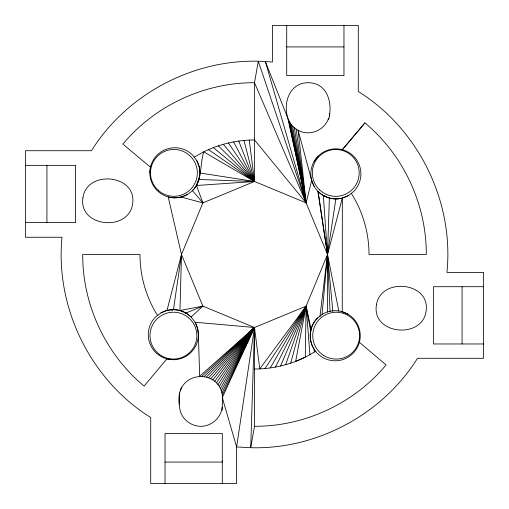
<?xml version="1.0" encoding="UTF-8"?>
<svg xmlns="http://www.w3.org/2000/svg" width="509" height="509" viewBox="0 0 509 509"><rect width="100%" height="100%" fill="white"/><g stroke="black" fill="none" stroke-linecap="round" stroke-linejoin="round"><path stroke-width="0.76" d="M342.245 311.782L342.334 198.09L348.379 195.59L353.564 191.607A25.049 25.049 0 0 0 355.047 157.79A25.049 25.049 0 0 0 321.491 153.368A25.049 25.049 0 0 0 314.161 186.415C319.741 195.984 331.626 200.896 342.334 198.09L327.51 254.5L319.926 316.579M327.376 312.119L327.51 252.909L327.446 256.091M328.521 119.787C332.911 104.701 328.235 83.533 309.345 82.744C290.092 81.834 282.73 102.226 287.833 118.203L306.125 202.875L327.51 254.5L338.822 311.069M179.34 404.814C173.575 367.148 228.057 367.148 222.287 404.814C222.662 417.59 209.893 428.438 197.339 426.008C191.206 425.002 185.62 421.217 182.419 415.885C178.048 409.039 179.562 400.608 179.505 392.961M329.495 116.039L329.533 113.666M315.707 351.153C299.133 361.988 279.498 367.924 259.755 368.904L254.5 327.51L199.655 376.215L198.389 334.795L197.568 328.305L195.1 322.254L254.5 327.51L236.609 446.934L236.609 483.55L150.715 483.55L150.715 417.526C90.627 380.096 55.004 307.703 62.009 237.258L25.45 237.258L25.45 150.715L91.474 150.715C127.797 92.517 196.894 57.084 265.348 61.544L287.833 118.203C289.583 123.35 293.324 127.759 298.128 130.317L311.654 180.377L306.125 202.875L254.5 139.975C236.959 139.988 219.455 144.079 203.727 151.841C199.802 164.611 202.474 180.371 192.453 190.659C186.059 196.735 176.744 199.153 168.199 196.938L181.49 254.5L179.957 310.496L185.982 313.029L191.149 317.043L195.1 322.254A25.056 25.049 0 0 1 187.592 355.257A25.056 25.049 0 0 1 154.055 350.656A25.056 25.049 0 0 1 155.722 316.846L160.933 312.895L166.99 310.42L173.474 309.606L179.957 310.496L202.875 306.125L254.5 327.51L250.708 447.723L236.609 446.934L222.287 397.656L254.5 327.51L306.125 306.125L327.51 254.5L335.851 198.943M329.368 198.09L327.51 254.5L322.051 314.486M149.837 172.589L150.74 166.112M173.474 309.606L181.49 254.5L202.875 202.875L196.48 185.505L254.5 181.49L306.125 202.875L298.128 130.317C309.237 136.628 324.806 130.425 328.534 118.203M201.978 376.215L254.5 327.51L254.5 426.287L250.708 447.723C316.884 449.555 382.424 414.415 417.526 358.285L483.55 358.285L483.55 272.398L446.934 272.398C454.2 201.755 418.563 129.019 358.285 91.474L358.285 25.45L272.391 25.45L272.391 62.066L265.348 61.544L306.125 202.875L296.13 129.114M222.662 460.53L222.287 462.077L165.031 462.077M166.99 310.42L181.49 254.5L202.875 306.125L191.149 317.043A25.056 25.049 0 0 0 160.933 312.895M181.325 388.641L181.726 387.114M180.466 390.797L181.274 387.75M290.69 363.159L306.125 306.125L311.247 330.195M196.678 185.028L199.146 177.635M285.664 364.705L306.125 306.125L310.795 331.823M280.567 366.016L306.125 306.125L309.93 354.716M222.166 395.334L254.5 327.51L204.294 376.463M221.79 393.037L254.5 327.51L206.559 376.965M275.42 367.097L306.125 306.125L305.273 357.159L295.64 361.384L306.125 306.125L259.755 368.904L254.5 369.025M221.167 390.797L254.5 327.51L208.766 377.71M220.308 388.641L254.5 327.51L210.872 378.683M270.228 367.937L306.125 306.125L265.004 368.541M219.214 386.586L254.5 327.51L212.87 379.886M217.909 384.664L254.5 327.51L214.715 381.292M216.408 382.889L254.5 327.51M314.155 161.366L318.138 156.174M317.533 317.991C307.97 327.389 307.926 343.976 317.438 353.424A25.056 25.056 0 0 0 351.248 354.996A25.056 25.056 0 0 0 355.766 321.446A25.056 25.056 0 0 0 322.738 314.028L317.533 317.991A25.056 25.056 0 0 0 313.468 348.226M364.921 122.904L342.334 149.691L364.921 122.904C403.446 154.908 426.529 204.421 426.287 254.5L369.025 254.5C369.019 232.988 362.847 211.502 351.299 193.344M166.939 358.851L144.079 386.096C105.554 354.092 82.471 304.579 82.712 254.5L139.975 254.5C139.981 275.929 146.108 297.326 157.561 315.446M194.196 157.147L203.727 151.841L254.5 181.49L254.5 82.712L258.292 61.277L306.125 202.875L294.285 127.708M181.172 197.047L202.875 202.875L254.5 181.49L249.245 140.096M185.982 313.029L202.875 306.125M254.5 426.287C304.579 426.529 354.092 403.446 386.096 364.921L359.379 342.309M286.713 46.923L343.969 46.923M25.45 165.355L75.555 165.355L75.555 222.618L25.45 222.618M483.55 286.713L433.445 286.713L433.445 343.969L483.55 343.969M199.032 179.48L254.5 181.49L243.996 140.459M166.717 358.82L173.2 359.71M323.889 195.819L326.886 196.531M171.253 309.886L172.793 310.248M185.104 313.175L186.644 313.544M341.755 311.578L347.787 314.098M208.493 149.621L254.5 181.49L238.772 141.063M213.36 147.616L254.5 181.49L199.942 173.003L199.14 166.513L196.684 160.45L192.746 155.232A25.056 25.056 0 0 0 158.942 153.47A25.056 25.056 0 0 0 154.246 186.994A25.056 25.056 0 0 0 187.229 194.597M150.575 167.296L122.904 144.079C154.908 105.554 204.421 82.471 254.5 82.712L306.125 202.875L292.592 126.111M218.31 145.841L254.5 181.49L233.58 141.903M202.875 202.875L192.453 190.659A25.056 25.056 0 0 0 196.684 160.45M223.336 144.295L254.5 181.49L228.433 142.984M311.654 180.377L314.155 186.415M288.692 120.359L306.125 202.875L291.091 124.336M289.786 122.415L306.125 202.875M313.627 347.392L314.473 352.069M317.858 191.238L327.51 254.5L332.822 311.368M327.363 252.922L330.055 311.673M323.323 195.59L327.51 254.5L318.138 191.607A25.049 25.049 0 0 0 348.379 195.583M222.166 407.136L222.178 410.229M462.077 286.713L462.077 343.969M343.969 25.45L343.969 75.555L286.713 75.555L286.713 25.45M222.287 483.55L222.287 433.445L165.031 433.445L165.031 483.55M46.923 165.355L46.923 222.618M181.49 254.5L181.471 256.084L181.49 254.5M82.992 197.339C77.762 227.027 128.3 232.301 132.537 204.294C137.767 174.606 87.23 169.332 82.992 197.339M376.463 304.706C371.233 334.394 421.77 339.668 426.008 311.661C431.238 281.973 380.7 276.699 376.463 304.706M327.51 254.5L327.389 252.916L327.51 254.5M319.627 189.914A23.427 23.427 0 0 0 358.533 178.392A23.427 23.427 0 0 0 329.1 150.46A23.427 23.427 0 0 0 319.627 189.914M323.463 355.339A23.427 23.427 0 0 0 359.57 336.831A23.427 23.427 0 0 0 325.486 314.817A23.427 23.427 0 0 0 323.463 355.339M159.457 354.429A23.427 23.427 0 0 0 196.703 338.326A23.427 23.427 0 0 0 164.133 314.129A23.427 23.427 0 0 0 159.457 354.429M158.744 190.735A23.427 23.427 0 0 0 196.958 177.107A23.427 23.427 0 0 0 166.049 150.823A23.427 23.427 0 0 0 158.744 190.735"/></g></svg>
